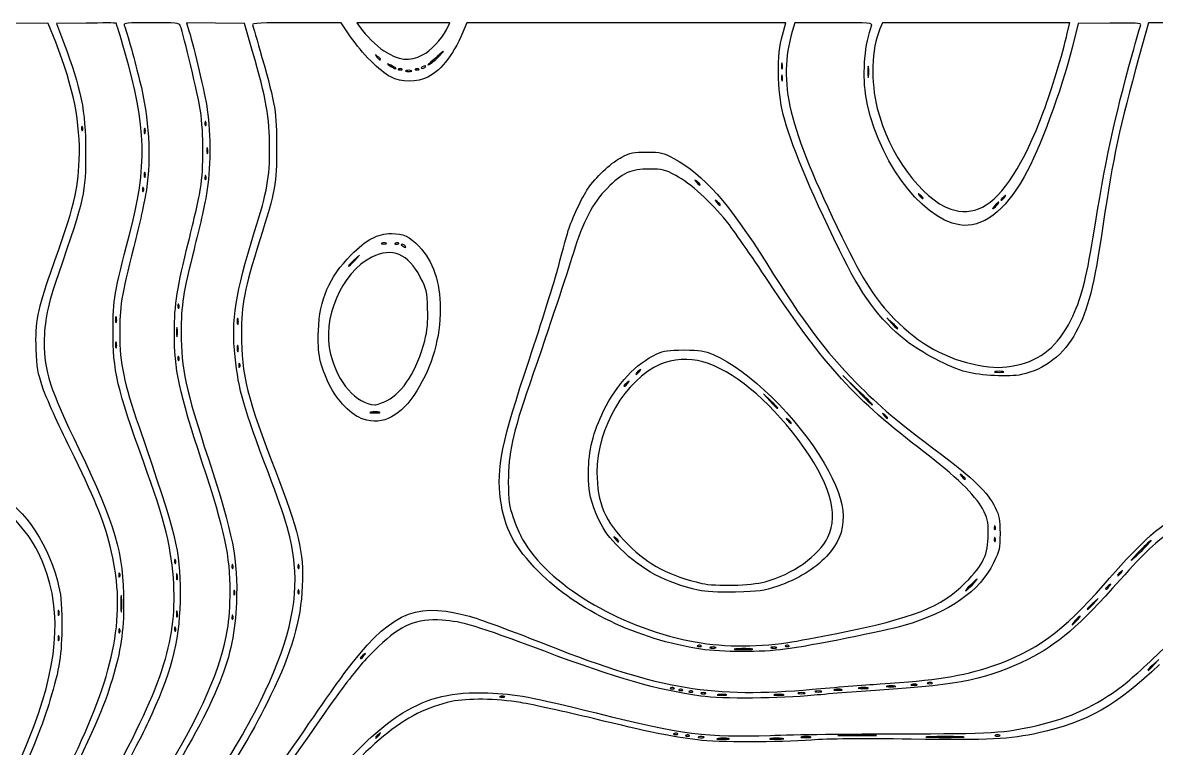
# Model space of a CAD drawing. Extents: x 32 to 2528, y 46 to 1391.
# Drawn here: x 643 to 1537, y 819 to 1391 of the extents above; entities that cross this region are included whole.
import ezdxf

# ---------------------------------------------------------------- set-up
doc = ezdxf.new("R2010")
doc.units = 0
doc.layers.get('0').update_dxf_attribs({"linetype": 'CONTINUOUS'})
doc.layers.add('IMAGE', color=7, linetype='CONTINUOUS')

# ---------------------------------------------------------------- blocks, each defined once
blk = doc.blocks.new('squiggle')
at = {"layer": 'IMAGE', "color": 7}
for points in [[(633.03985, -15.333334), (627.24048, -0.666667), (595.66112, -0.309299), (564.08176, 0.04807), (571.56827, -10.309299)], [(788.33469, -22.666667), (781.90821, -0.666667), (759.07528, -0.302368), (736.24235, 0.06193), (738.18961, -6.302368)], [(865.68997, -11.047414), (858.18576, 0.000004), (822.95023, 0.000004)], [(941.26571, -5.465884), (944.0542, 0), (907.26964, 0), (870.48508, 0), (873.15357, -3.747544)], [(1206.2836, -9.666667), (1209.0285, 0), (1083.1523, 0), (957.27616, 0), (955.80445, -3.666667)], [(1246.8466, 0), (1216.0745, 0), (1214.053, -7)], [(1431.0844, -8.333334), (1432.9764, 0), (1359.0868, 0), (1285.1973, 0), (1283.1464, -4.908511)], [(1515.7076, 0), (1495.1299, 0), (1487.6048, -27)], [(657.06968, -0.301789), (633.75799, -0.666667), (639.27363, -15.333334)], [(1464.6167, -0.303347), (1439.5917, -0.666667), (1435.076, -18.666667)], [(1206.2569, -32.35871), (1206.2573, -32.35871)], [(1206.2569, -41.692043), (1206.2573, -41.692043)], [(868.75055, -187.666667), (872.66667, -183.333337), (868.33333, -187.249457)], [(1293, -236.582787), (1288.6667, -232.666667), (1292.5828, -236.999997)], [(1265.6667, -289.303897), (1254, -277.999997), (1265.3039, -289.666667)], [(1197, -297.937267), (1191.3333, -292.666667), (1196.6039, -298.333337)], [(1374.2443, -397.083337), (1374.2441, -397.083337)], [(1374.2443, -406.416667), (1374.2441, -406.416667)], [(684.97819, -453.035237), (684.978, -453.035237)], [(1451.4172, -458.333337), (1455.3333, -453.999997), (1451, -457.916117)], [(1181.7069, -493.691747), (1181.7069, -493.692357)], [(1499.4172, -506.333337), (1503.3333, -501.999997), (1499, -505.916117)]]:
    blk.add_lwpolyline(points, dxfattribs=at)
for points in [[(922.51561, -25.410392), (922.51561, -25.410392)], [(936, -25.822815), (936, -25.822815)], [(889.33333, -28.829927), (889.33333, -28.829927)], [(901.22223, -35.51394), (901.22223, -35.51394)], [(924.65723, -34.681939), (924.65723, -34.681939)], [(1274.2883, -35), (1274.2883, -35)], [(906.30556, -36.527768), (906.30556, -36.527768)], [(913.69204, -37.79209), (913.69204, -37.79209)], [(919.63889, -36.527768), (919.63889, -36.527768)], [(751.57743, -78.416667), (751.57743, -78.416667)], [(654.24409, -82.416667), (654.24409, -82.416667)], [(703.54971, -83.666667), (703.54971, -83.666667)], [(752.92409, -99.025377), (752.92409, -99.025377)], [(703.54971, -118.333337), (703.54971, -118.333337)], [(751.57743, -121.083337), (751.57743, -121.083337)], [(702.24409, -130.416667), (702.24409, -130.416667)], [(1141.3333, -127.496587), (1141.3333, -127.496587)], [(1317.3333, -138.163257), (1317.3333, -138.163257)], [(1381.5035, -137.666667), (1381.5035, -137.666667)], [(1157.3333, -143.496587), (1157.3333, -143.496587)], [(1364.0937, -145.285507), (1364.0937, -145.285507)], [(1375.3333, -143.999997), (1375.3333, -143.999997)], [(893.66667, -173.783627), (893.66667, -173.783627)], [(903.63889, -173.861177), (903.63889, -173.861177)], [(908.66667, -175.999997), (908.66667, -175.999997)], [(868.75055, -187.666667), (868.75055, -187.666667)], [(730.24409, -222.416667), (730.24409, -222.416667)], [(680.92409, -232.358707), (680.92409, -232.358707)], [(728.94097, -240.999997), (728.94097, -240.999997)], [(776.92409, -233.692037), (776.92409, -233.692037)], [(1297.3333, -240.916117), (1297.3333, -240.916117)], [(680.92409, -252.358707), (680.92409, -252.358707)], [(776.92409, -255.025377), (776.92409, -255.025377)], [(730.24409, -263.749997), (730.24409, -263.749997)], [(778.24409, -269.083337), (778.24409, -269.083337)], [(1093.5034, -274.999997), (1093.5034, -274.999997)], [(1380.3333, -275.059027), (1380.3333, -275.059027)], [(1391.0405, -270.037997), (1391.0405, -270.037997)], [(1084.1701, -284.333337), (1084.1701, -284.333337)], [(894.50925, -297.828717), (894.50925, -297.828717)], [(1202.6667, -303.603937), (1202.6667, -303.603937)], [(1277.3333, -300.970557), (1277.3333, -300.970557)], [(875.60971, -312.585857), (875.60971, -312.585857)], [(888.35167, -307.061527), (888.35167, -307.061527)], [(1289.3333, -311.496587), (1289.3333, -311.496587)], [(1213.3333, -315.496587), (1213.3333, -315.496587)], [(1350.6667, -359.496587), (1350.6667, -359.496587)], [(1077.3333, -408.829917), (1077.3333, -408.829917)], [(1490, -415.999997), (1490, -415.999997)], [(727.57743, -423.749997), (727.57743, -423.749997)], [(772.91076, -427.749997), (772.91076, -427.749997)], [(824.91076, -427.749997), (824.91076, -427.749997)], [(683.57743, -434.416667), (683.57743, -434.416667)], [(728.92409, -435.025377), (728.92409, -435.025377)], [(1473.5035, -433.666667), (1473.5035, -433.666667)], [(1192.6667, -440.778707), (1192.6667, -440.778707)], [(1356, -443.333337), (1356, -443.333337)], [(1464.1701, -444.333337), (1464.1701, -444.333337)], [(774.21637, -447.666667), (774.21637, -447.666667)], [(824.91076, -447.749997), (824.91076, -447.749997)], [(1140, -447.338617), (1140, -447.338617)], [(635.54971, -463.666667), (635.54971, -463.666667)], [(728.92409, -464.358707), (728.92409, -464.358707)], [(1451.4172, -458.333337), (1451.4172, -458.333337)], [(772.91076, -467.749997), (772.91076, -467.749997)], [(1438.6667, -471.333337), (1438.6667, -471.333337)], [(683.57743, -478.416667), (683.57743, -478.416667)], [(727.57743, -477.083337), (727.57743, -477.083337)], [(635.54971, -483.666667), (635.54971, -483.666667)], [(1142.3056, -491.194497), (1142.3056, -491.194497)], [(1210.6667, -488.626137), (1210.6667, -488.626137)], [(1211.6389, -491.194497), (1211.6389, -491.194497)], [(876.17008, -498.999997), (876.17008, -498.999997)], [(1142, -493.885637), (1142, -493.885637)], [(1153.692, -492.458647), (1153.692, -492.458647)], [(1201.692, -492.458647), (1201.692, -492.458647)], [(1499.4172, -506.333337), (1499.4172, -506.333337)], [(1120.9722, -524.527857), (1120.9722, -524.527857)], [(1127.6389, -525.861177), (1127.6389, -525.861177)], [(1135.6389, -527.194897), (1135.6389, -527.194897)], [(1237, -527.080907), (1237, -527.080907)], [(1253.0155, -525.750587), (1253.0155, -525.750587)], [(1273.685, -524.394837), (1273.685, -524.394837)], [(1295, -523.058997), (1295, -523.058997)], [(1312.3587, -521.791957), (1312.3587, -521.791957)], [(1324.3333, -520.450267), (1324.3333, -520.450267)], [(987, -531.116957), (987, -531.116957)], [(1145.6667, -528.450637), (1145.6667, -528.450637)], [(1161.6667, -529.725697), (1161.6667, -529.725697)], [(1207.0183, -529.728797), (1207.0183, -529.728797)], [(1223.6667, -528.414637), (1223.6667, -528.414637)], [(888.17008, -561.666667), (888.17008, -561.666667)], [(1123.6389, -560.527837), (1123.6389, -560.527837)], [(1132.9722, -561.861197), (1132.9722, -561.861197)], [(1144.3587, -563.125317), (1144.3587, -563.125317)], [(1228.3517, -563.061517), (1228.3517, -563.061517)], [(1277.6667, -561.673237), (1277.6667, -561.673237)], [(1347, -563.006617), (1347, -563.006617)], [(1377.6667, -561.783637), (1377.6667, -561.783637)], [(1163.6905, -564.380627), (1163.6905, -564.380627)], [(1206.3036, -564.360167), (1206.3036, -564.360167)]]:
    blk.add_lwpolyline(points, close=True, dxfattribs=at)
for points in [[(708.38139, 0), (689.23267, 0), (686.48231, -0.262999), (687.1601, -2.029254)], [(731.29142, -2.333334), (730.47583, -0.242156), (728.09822, 0), (708.38139, 0)], [(822.95023, 0.000004), (795.31208, 0.000004), (787.85159, -0.359358), (788.34959, -1.666663)], [(1276.7141, -2.333334), (1277.5596, -0.152383), (1275.609, 0), (1246.8466, 0)], [(680.77167, -0.327219), (680.557, -0.112552), (669.89111, -0.10111), (657.06968, -0.301789)], [(687.29184, -22.025427), (683.92041, -10.306079), (680.98633, -0.541886), (680.77167, -0.327219)], [(687.1601, -2.029254), (688.98187, -6.776751), (696.18051, -32.535446), (699.28094, -45.401003)], [(747.24059, -69.504447), (745.45474, -57.411407), (734.06632, -9.44833), (731.29142, -2.333334)], [(738.18961, -6.302368), (742.61848, -20.77735), (750.70431, -55.657137), (752.61668, -68.536317)], [(788.34959, -1.666663), (788.69879, -2.58333), (792.03576, -14.13333), (795.76508, -27.33333)], [(873.15357, -3.747544), (877.43956, -9.766655), (886.13051, -18.274015), (891.88144, -22.079808)], [(922.51561, -25.410392), (928.57664, -22.318291), (937.5232, -12.801822), (941.26571, -5.465884)], [(955.80445, -3.666667), (947.54993, -24.232355), (938.25888, -36.6671), (926.55787, -42.809036)], [(1214.053, -7), (1202.4405, -47.212636), (1210.7223, -81.412227), (1253.2078, -168.688617)], [(1271.9174, -55.985267), (1269.4325, -38.990786), (1271.5095, -15.758767), (1276.7141, -2.333334)], [(1283.1464, -4.908511), (1276.6924, -20.355048), (1275.865, -46.763359), (1281.1859, -67.484407)], [(1412.3856, -69.999997), (1418.4275, -54.049347), (1427.4935, -24.150672), (1431.0844, -8.333334)], [(1488.9735, -1.681428), (1489.5116, -0.278782), (1484.7735, -0.010703), (1464.6167, -0.303347)], [(1482.2053, -25.378082), (1485.5603, -13.302694), (1488.6059, -2.639199), (1488.9735, -1.681428)], [(651.57549, -107.999997), (652.78893, -79.428927), (647.06104, -50.792987), (633.03985, -15.333334)], [(639.27363, -15.333334), (653.16019, -52.259177), (656.66667, -69.596967), (656.66667, -101.333337)], [(897.33333, -42.753726), (888.74228, -38.246807), (874.41279, -23.888807), (865.68997, -11.047414)], [(1207.041, -72.427667), (1202.2616, -53.377277), (1201.9196, -25.03559), (1206.2836, -9.666667)], [(691.05029, -167.999997), (705.55175, -112.490877), (704.78845, -82.844887), (687.29184, -22.025427)], [(801.83636, -98.666667), (801.84136, -74.731427), (799.19869, -59.857787), (788.33469, -22.666667)], [(887, -26.496594), (884.88525, -24.838099), (884.83809, -24.885259), (886.49659, -27)], [(889.33333, -28.829927), (889.33333, -28.553052), (888.28333, -27.503052), (887, -26.496594)], [(891.88144, -22.079808), (903.40533, -29.705956), (912.21763, -30.664039), (922.51561, -25.410392)], [(934, -26.607324), (930.33333, -29.823304), (927.03333, -32.733558), (926.66667, -33.074554)], [(928.66667, -32.290043), (930.13333, -31.517566), (933.43333, -28.607314), (936, -25.822815)], [(936, -25.822815), (940.43543, -21.010954), (940.33632, -21.049827), (934, -26.607324)], [(1435.076, -18.666667), (1426.0359, -54.701337), (1409.7301, -98.728817), (1396.9831, -121.522667)], [(1451.4151, -168.882937), (1461.0013, -109.459977), (1468.3147, -75.374747), (1482.2053, -25.378082)], [(795.76508, -27.33333), (806.47539, -65.242567), (807.33333, -70.532907), (807.33333, -98.666667)], [(886.49659, -27), (888.23841, -29.220998), (889.33333, -29.927306), (889.33333, -28.829927)], [(897.33333, -33.440384), (894.19031, -31.943524), (894.14776, -31.971275), (896.58817, -33.926446)], [(896.58817, -33.926446), (898.71217, -35.628119), (903.05199, -37.114819), (901.22223, -35.51394)], [(901.22223, -35.51394), (900.91667, -35.246607), (899.16667, -34.313507), (897.33333, -33.440384)], [(923.40259, -34.157924), (921.09269, -35.044312), (920.67007, -36), (922.58797, -36)], [(922.58797, -36), (923.27803, -36), (924.2092, -35.406872), (924.65723, -34.681939)], [(924.65723, -34.681939), (925.12435, -33.926126), (924.58913, -33.702596), (923.40259, -34.157924)], [(926.66667, -33.074554), (926.3, -33.41555), (927.2, -33.062554), (928.66667, -32.290043)], [(1205.5933, -34), (1205.5663, -36.2), (1205.8427, -37.261419), (1206.2079, -36.35871)], [(1206.2573, -32.35871), (1205.9193, -31.061419), (1205.6204, -31.8), (1205.5933, -34)], [(1206.2079, -36.35871), (1206.5731, -35.455999), (1206.5954, -33.655999), (1206.2569, -32.35871)], [(1274.2883, -35), (1273.9828, -32.983334), (1273.7329, -34.633334), (1273.7329, -38.666667)], [(1274.2883, -42.333334), (1274.5938, -40.316667), (1274.5938, -37.016667), (1274.2883, -35)], [(1487.6048, -27), (1472.5288, -81.092577), (1467.0093, -106.803517), (1459.3395, -158.666667)], [(926.55787, -42.809036), (918.31377, -47.136416), (905.64187, -47.112435), (897.33333, -42.753726)], [(903.75, -36.422506), (902.68636, -36.84814), (903.00229, -37.164083), (904.55556, -37.228062)], [(906.30556, -36.527772), (905.86251, -36.084718), (904.71249, -36.037348), (903.75, -36.422506)], [(904.55556, -37.228062), (905.96111, -37.285952), (906.74861, -36.970824), (906.30556, -36.527768)], [(909.69204, -37.742684), (908.39475, -38.080743), (909.13333, -38.379568), (911.33333, -38.40674)], [(913.69204, -37.792084), (912.78933, -37.426854), (910.98933, -37.404622), (909.69204, -37.742684)], [(911.33333, -38.40674), (913.53333, -38.43391), (914.59475, -38.15732), (913.69204, -37.79209)], [(917.08333, -36.422506), (916.01969, -36.84814), (916.33563, -37.164083), (917.88889, -37.228062)], [(919.63889, -36.527772), (919.19584, -36.084718), (918.04583, -36.037348), (917.08333, -36.422506)], [(917.88889, -37.228062), (919.29444, -37.285952), (920.08195, -36.970824), (919.63889, -36.527768)], [(1205.5933, -43.333334), (1205.5663, -45.533334), (1205.8427, -46.594752), (1206.2079, -45.692043)], [(1206.2573, -41.692043), (1205.9193, -40.394752), (1205.6204, -41.133334), (1205.5933, -43.333334)], [(1206.2079, -45.692043), (1206.5731, -44.789332), (1206.5954, -42.989332), (1206.2569, -41.692043)], [(1273.7329, -38.666667), (1273.7329, -42.7), (1273.9828, -44.35), (1274.2883, -42.333334)], [(699.28094, -45.401003), (706.72247, -76.280397), (708.49739, -105.278867), (704.57096, -131.828877)], [(1346.0235, -159.406547), (1315.1289, -154.773627), (1278.987, -104.334437), (1271.9174, -55.985267)], [(747.29469, -130.666667), (749.91464, -114.302077), (749.89088, -87.451037), (747.24059, -69.504447)], [(752.61668, -68.536317), (755.50228, -87.969797), (755.2736, -116.185547), (752.07909, -134.867507)], [(1281.1859, -67.484407), (1290.543, -103.924107), (1315.8561, -138.648417), (1339.1073, -146.940617)], [(1364.0937, -145.285507), (1380.4253, -136.953787), (1396.542, -111.828417), (1412.3856, -69.999997)], [(750.77193, -79.222227), (750.71403, -80.627777), (751.02917, -81.415277), (751.47223, -80.972227)], [(751.57748, -78.416667), (751.15185, -77.353027), (750.83591, -77.668967), (750.77193, -79.222227)], [(751.47223, -80.972227), (751.91528, -80.529167), (751.96264, -79.379167), (751.57743, -78.416667)], [(1251.3043, -179.288267), (1226.8294, -129.095197), (1212.7001, -94.984337), (1207.041, -72.427667)], [(653.4386, -83.222227), (653.3807, -84.627777), (653.69584, -85.415277), (654.13889, -84.972227)], [(654.24415, -82.416667), (653.81852, -81.353027), (653.50257, -81.668967), (653.4386, -83.222227)], [(654.13889, -84.972227), (654.58195, -84.529157), (654.62931, -83.379167), (654.24409, -82.416667)], [(703.54971, -83.666667), (703.17983, -82.749997), (702.87719, -83.499997), (702.87719, -85.333337)], [(702.87719, -85.333337), (702.87719, -87.166667), (703.17983, -87.916667), (703.54971, -86.999997)], [(703.54971, -86.999997), (703.91959, -86.083337), (703.91959, -84.583337), (703.54971, -83.666667)], [(752.92399, -99.025377), (752.58593, -97.728077), (752.28711, -98.466667), (752.25993, -100.666667)], [(656.66667, -101.333337), (656.66667, -134.604897), (656.13933, -136.963837), (634.86836, -198.845797)], [(752.25993, -100.666667), (752.23273, -102.866667), (752.50935, -103.928077), (752.87459, -103.025377)], [(752.87459, -103.025377), (753.23981, -102.122667), (753.26204, -100.322667), (752.92409, -99.025377)], [(789.95709, -164.666667), (800.0466, -132.384547), (801.83169, -122.466717), (801.83636, -98.666667)], [(807.33333, -98.666667), (807.33333, -127.436157), (806.71131, -130.814397), (793.83064, -171.999997)], [(1053.8663, -129.333337), (1061.0107, -119.859637), (1072.2673, -109.633957), (1079.6947, -105.870517)], [(1079.6947, -105.870517), (1086.4428, -102.451257), (1088.7324, -101.999997), (1099.3333, -101.999997)], [(1099.3333, -101.999997), (1110.6637, -101.999997), (1111.8542, -102.279897), (1120.6667, -107.015657)], [(1120.6667, -107.015657), (1144.0567, -119.585257), (1163.8479, -141.970227), (1193.9857, -189.943497)], [(628.93243, -197.333337), (648.36231, -142.321097), (650.4712, -134.000867), (651.57549, -107.999997)], [(1101.3333, -115.339707), (1086.8465, -115.331707), (1079.9613, -118.478757), (1067.9608, -130.594337)], [(1122.2322, -120.451707), (1113.3043, -115.686417), (1111.9112, -115.345657), (1101.3333, -115.339707)], [(703.54971, -118.333337), (703.17983, -117.416667), (702.87719, -118.166667), (702.87719, -119.999997)], [(702.87719, -119.999997), (702.87719, -121.833337), (703.17983, -122.583337), (703.54971, -121.666667)], [(703.54971, -121.666667), (703.91959, -120.749997), (703.91959, -119.249997), (703.54971, -118.333337)], [(750.77193, -121.888897), (750.71403, -123.294437), (751.02917, -124.081947), (751.47223, -123.638897)], [(751.57748, -121.083337), (751.15185, -120.019697), (750.83591, -120.335627), (750.77193, -121.888897)], [(751.47223, -123.638897), (751.91528, -123.195827), (751.96264, -122.045827), (751.57743, -121.083337)], [(1162.2458, -156.503377), (1150.0415, -141.387627), (1133.451, -126.439797), (1122.2322, -120.451707)], [(1139, -125.163257), (1136.8853, -123.504757), (1136.8381, -123.551917), (1138.4966, -125.666667)], [(1141.3333, -127.496587), (1141.3333, -127.219717), (1140.2833, -126.169717), (1139, -125.163257)], [(1396.9831, -121.522667), (1381.6367, -148.964747), (1363.9705, -162.097877), (1346.0235, -159.406547)], [(704.57096, -131.828877), (703.41831, -139.622997), (698.9718, -159.799997), (694.68984, -176.666667)], [(701.4386, -131.222227), (701.3807, -132.627777), (701.69584, -133.415277), (702.13889, -132.972227)], [(702.24415, -130.416667), (701.81852, -129.353027), (701.50257, -129.668957), (701.4386, -131.222227)], [(702.13889, -132.972227), (702.58195, -132.529157), (702.62931, -131.379157), (702.24409, -130.416667)], [(738.01535, -172.067497), (742.00363, -156.263707), (746.17933, -137.633337), (747.29469, -130.666667)], [(1038.0198, -161.999997), (1041.2918, -152.268987), (1049.8059, -134.717657), (1053.8663, -129.333337)], [(1067.9608, -130.594337), (1056.8541, -141.807557), (1048.8241, -157.147507), (1041.4006, -181.333337)], [(1138.4966, -125.666667), (1140.2384, -127.887667), (1141.3333, -128.593977), (1141.3333, -127.496587)], [(752.07909, -134.867507), (750.65593, -143.190377), (746.19981, -162.899997), (742.17661, -178.666667)], [(1155, -141.163257), (1152.8853, -139.504757), (1152.8381, -139.551917), (1154.4966, -141.666667)], [(1154.4966, -141.666667), (1156.2384, -143.887667), (1157.3333, -144.593977), (1157.3333, -143.496587)], [(1157.3333, -143.496587), (1157.3333, -143.219717), (1156.2833, -142.169717), (1155, -141.163257)], [(1315, -135.829917), (1312.8852, -134.171427), (1312.8381, -134.218587), (1314.4965, -136.333337)], [(1314.4965, -136.333337), (1316.2384, -138.554337), (1317.3333, -139.260637), (1317.3333, -138.163257)], [(1317.3333, -138.163257), (1317.3333, -137.886387), (1316.2833, -136.836387), (1315, -135.829917)], [(1377.08, -141.333337), (1376.7133, -141.333337), (1375.3273, -142.533337), (1374, -143.999997)], [(1375.3333, -143.999997), (1376.6607, -142.533337), (1377.4467, -141.333337), (1377.08, -141.333337)], [(1381, -137.163257), (1379.7167, -138.169717), (1378.6667, -139.219717), (1378.6667, -139.496587)], [(1378.6667, -139.496587), (1378.6667, -140.593977), (1379.7616, -139.887667), (1381.5035, -137.666667)], [(1381.5035, -137.666667), (1383.1619, -135.551917), (1383.1148, -135.504757), (1381, -137.163257)], [(1339.1073, -146.940617), (1347.4619, -149.920137), (1356.1353, -149.345587), (1364.0937, -145.285507)], [(1374, -143.999997), (1372.6727, -145.466667), (1371.8867, -146.666667), (1372.2533, -146.666667)], [(1372.2533, -146.666667), (1372.62, -146.666667), (1374.006, -145.466667), (1375.3333, -143.999997)], [(1195.2676, -203.905017), (1181.8304, -183.686107), (1166.9706, -162.355357), (1162.2458, -156.503377)], [(1459.3395, -158.666667), (1451.8933, -209.017187), (1447.8667, -225.047717), (1437.9028, -244.008997)], [(678.28471, -242.666667), (678.40911, -218.367397), (679.38819, -212.640577), (691.05029, -167.999997)], [(774.56445, -263.333337), (771.45996, -234.112187), (774.65655, -213.621777), (789.95709, -164.666667)], [(866, -183.188067), (877.93268, -171.069657), (887.07207, -166.221117), (898, -166.211777)], [(898, -166.211777), (907.47364, -166.203777), (911.90343, -168.264117), (919.53065, -176.226387)], [(1029.8343, -191.333337), (1033.1035, -178.866667), (1036.7869, -165.666667), (1038.0198, -161.999997)], [(1253.2078, -168.688617), (1270.3759, -203.956377), (1279.52, -218.258237), (1294.6186, -233.456977)], [(1433.8948, -234.391017), (1442.0759, -217.685577), (1445.7709, -203.869577), (1451.4151, -168.882937)], [(694.68984, -176.666667), (684.60659, -216.384697), (683.4183, -223.702627), (683.53964, -245.333337)], [(726.67739, -243.999997), (726.67739, -221.861237), (728.72055, -208.898637), (738.01535, -172.067497)], [(742.17661, -178.666667), (733.57837, -212.362637), (731.99815, -222.579717), (732.00536, -244.429817)], [(793.83064, -171.999997), (781.82601, -210.384457), (779.62157, -221.700707), (779.54505, -245.333337)], [(920.6502, -200.470717), (911.36563, -182.186217), (898.21908, -176.785667), (882.44809, -184.777427)], [(890.33333, -173.783627), (889.41667, -174.153507), (890.16667, -174.456147), (892, -174.456147)], [(893.66667, -173.783627), (892.75, -173.413747), (891.25, -173.413747), (890.33333, -173.783627)], [(892, -174.456147), (893.83333, -174.456147), (894.58333, -174.153507), (893.66667, -173.783627)], [(901.08333, -173.755927), (900.01969, -174.181547), (900.33563, -174.497497), (901.88889, -174.561467)], [(903.63889, -173.861127), (903.19584, -173.418067), (902.04583, -173.370707), (901.08333, -173.755927)], [(901.88889, -174.561467), (903.29444, -174.619367), (904.08195, -174.304227), (903.63889, -173.861177)], [(906.25464, -174.687077), (905.30049, -174.699077), (905.46495, -175.223387), (906.66667, -175.999997)], [(908.66667, -175.999997), (908.21344, -175.266667), (907.12803, -174.675857), (906.25464, -174.687077)], [(906.66667, -175.999997), (909.22816, -177.655377), (909.68973, -177.655377), (908.66667, -175.999997)], [(919.53065, -176.226387), (930.73801, -187.926067), (936.40961, -204.369637), (936.46828, -225.333337)], [(840.29265, -242.701057), (841.25881, -217.955507), (848.6782, -200.779467), (866, -183.188067)], [(882.44809, -184.777427), (858.31175, -197.008237), (842.78713, -233.484747), (849.86547, -261.333337)], [(868.33333, -187.249457), (865.95, -189.403317), (864, -191.353317), (864, -191.582787)], [(864, -191.582787), (864, -192.612867), (865.10017, -191.705987), (868.75055, -187.666667)], [(1041.4006, -181.333337), (1035.4569, -200.697697), (1023.8161, -235.680837), (1007.0021, -284.708517)], [(1303.3333, -250.350477), (1282.6848, -233.888227), (1268.4437, -214.437477), (1251.3043, -179.288267)], [(1006.6978, -265.333337), (1016.1537, -237.099997), (1026.5651, -203.799997), (1029.8343, -191.333337)], [(1193.9857, -189.943497), (1223.3914, -236.751347), (1239.6102, -258.326637), (1264.5455, -283.806827)], [(617.61763, -257.297137), (616.89253, -236.454977), (618.93153, -225.649067), (628.93243, -197.333337)], [(634.86836, -198.845797), (626.875, -222.100237), (624, -236.176997), (624, -252.060117)], [(926.45809, -225.287517), (925.99128, -211.649417), (925.70468, -210.424737), (920.6502, -200.470717)], [(1317.7799, -338.282177), (1263.8265, -297.187377), (1239.6074, -270.622717), (1195.2676, -203.905017)], [(729.4386, -223.222227), (729.3807, -224.627777), (729.69584, -225.415277), (730.13889, -224.972227)], [(730.24415, -222.416667), (729.81852, -221.353027), (729.50257, -221.668957), (729.4386, -223.222227)], [(730.13889, -224.972227), (730.58195, -224.529157), (730.62931, -223.379157), (730.24409, -222.416667)], [(680.92399, -232.358707), (680.58593, -231.061417), (680.28711, -231.799997), (680.25993, -233.999997)], [(680.87459, -236.358707), (681.23981, -235.455997), (681.26204, -233.655997), (680.92409, -232.358707)], [(776.92399, -233.692037), (776.58593, -232.394747), (776.28711, -233.133337), (776.25993, -235.333337)], [(936.46828, -225.333337), (936.53188, -248.071857), (930.10924, -270.509757), (917.90813, -290.174097)], [(924.12569, -250.816797), (926.37004, -241.927267), (926.84841, -236.691237), (926.45809, -225.287517)], [(680.25993, -233.999997), (680.23273, -236.199997), (680.50935, -237.261417), (680.87459, -236.358707)], [(728.94097, -240.999997), (728.62317, -239.349997), (728.36315, -240.699997), (728.36315, -243.999997)], [(728.94097, -246.999997), (729.25879, -245.349997), (729.25879, -242.649997), (728.94097, -240.999997)], [(776.25993, -235.333337), (776.23273, -237.533337), (776.50935, -238.594747), (776.87459, -237.692037)], [(776.87459, -237.692037), (777.23981, -236.789337), (777.26204, -234.989337), (776.92409, -233.692037)], [(1292.5828, -236.999997), (1296.2332, -241.039277), (1297.3333, -241.946197), (1297.3333, -240.916117)], [(1297.3333, -240.916117), (1297.3333, -240.686657), (1295.3833, -238.736657), (1293, -236.582787)], [(1294.6186, -233.456977), (1314.6856, -253.657187), (1335.6872, -265.275537), (1360.6667, -269.995697)], [(1391.0405, -270.038017), (1410.3096, -265.954877), (1424.024, -254.547017), (1433.8948, -234.391017)], [(702.27771, -345.999997), (681.50533, -288.707497), (678.1236, -274.143017), (678.28471, -242.666667)], [(683.53964, -245.333337), (683.67138, -268.819387), (686.72906, -283.506757), (698.8064, -318.666667)], [(748.69219, -346.666667), (730.05864, -289.878747), (726.67739, -274.110217), (726.67739, -243.999997)], [(728.36315, -243.999997), (728.36315, -247.299997), (728.62317, -248.649997), (728.94097, -246.999997)], [(732.00536, -244.429817), (732.01436, -272.744077), (735.53977, -289.051297), (753.50019, -343.866697)], [(779.54505, -245.333337), (779.44265, -276.973977), (784.57704, -297.629757), (806.39069, -353.333337)], [(848.82427, -285.143997), (841.46757, -270.098557), (839.58803, -260.748227), (840.29265, -242.701057)], [(1351.3333, -275.334907), (1338.5161, -271.903307), (1315.04, -259.683777), (1303.3333, -250.350477)], [(1437.9028, -244.008997), (1428.7588, -261.410057), (1413.0175, -273.655657), (1394.9593, -277.415717)], [(622.96203, -287.999997), (618.74779, -275.613827), (618.13173, -272.074617), (617.61763, -257.297137)], [(624, -252.060117), (624, -275.014217), (628.27684, -288.147747), (651.3344, -335.999997)], [(680.25993, -253.999997), (680.23273, -256.199997), (680.50935, -257.261417), (680.87459, -256.358707)], [(680.92399, -252.358707), (680.58593, -251.061417), (680.28711, -251.799997), (680.25993, -253.999997)], [(680.87459, -256.358707), (681.23981, -255.455997), (681.26204, -253.655997), (680.92409, -252.358707)], [(776.25993, -256.666667), (776.23273, -258.866667), (776.50935, -259.928077), (776.87459, -259.025377)], [(776.92399, -255.025377), (776.58593, -253.728077), (776.28711, -254.466667), (776.25993, -256.666667)], [(776.87459, -259.025377), (777.23981, -258.122667), (777.26204, -256.322667), (776.92409, -255.025377)], [(894.50925, -297.828717), (906.97547, -291.616547), (918.40581, -273.472477), (924.12569, -250.816797)], [(1107.3941, -261.045597), (1113.0157, -258.453787), (1116.1853, -258.002597), (1128.6667, -258.017437)], [(1128.6667, -258.017437), (1141.6068, -258.032737), (1144.3277, -258.458907), (1151.7807, -261.637027)], [(729.4386, -264.555557), (729.3807, -265.961107), (729.69584, -266.748617), (730.13889, -266.305557)], [(730.24415, -263.749997), (729.81852, -262.686357), (729.50257, -263.002297), (729.4386, -264.555557)], [(730.13889, -266.305557), (730.58195, -265.862497), (730.62931, -264.712497), (730.24409, -263.749997)], [(800.79908, -354.861417), (781.30508, -303.493777), (777.37409, -289.779267), (774.56445, -263.333337)], [(778.24415, -269.083337), (777.81852, -268.019697), (777.50257, -268.335627), (777.4386, -269.888897)], [(849.86547, -261.333337), (855.59305, -283.867657), (870.11705, -300.470397), (884.73821, -301.197217)], [(983.9795, -375.850477), (980.5966, -351.143357), (984.7889, -330.749267), (1006.6978, -265.333337)], [(1065.3235, -305.970997), (1075.908, -284.549547), (1090.719, -268.733497), (1107.3941, -261.045597)], [(1143.4392, -267.292177), (1133.2647, -264.353157), (1119.1467, -265.134677), (1110.1196, -269.136637)], [(1218.7192, -328.666667), (1194.719, -296.565117), (1167.2502, -274.170317), (1143.4392, -267.292177)], [(1151.7807, -261.637027), (1179.7426, -273.560637), (1217.6982, -310.667357), (1239.2911, -347.190057)], [(777.4386, -269.888897), (777.3807, -271.294437), (777.69584, -272.081947), (778.13889, -271.638897)], [(778.13889, -271.638897), (778.58195, -271.195827), (778.62931, -270.045827), (778.24409, -269.083337)], [(1110.1196, -269.136637), (1082.3664, -281.440387), (1059.9729, -319.585157), (1060.0158, -354.482497)], [(1093, -274.496587), (1091.7167, -275.503057), (1090.6667, -276.553057), (1090.6667, -276.829917)], [(1090.6667, -276.829917), (1090.6667, -277.927307), (1091.7616, -277.220997), (1093.5034, -274.999997)], [(1093.5034, -274.999997), (1095.1619, -272.885257), (1095.1147, -272.838097), (1093, -274.496587)], [(1394.9593, -277.415717), (1385.4639, -279.392857), (1362.3771, -278.291697), (1351.3333, -275.334907)], [(1360.6667, -269.995697), (1373.0451, -272.334737), (1380.1551, -272.344637), (1391.0405, -270.037997)], [(1374.3333, -275.059027), (1372.6833, -275.376827), (1374.0333, -275.636857), (1377.3333, -275.636857)], [(1380.3333, -275.059027), (1378.6833, -274.741217), (1375.9833, -274.741217), (1374.3333, -275.059027)], [(1377.3333, -275.636857), (1380.6333, -275.636857), (1381.9833, -275.376827), (1380.3333, -275.059027)], [(875.60971, -312.585857), (866.61897, -309.725417), (855.04655, -297.869397), (848.82427, -285.143997)], [(1007.0021, -284.708517), (993.2066, -324.934147), (990.0511, -339.379397), (990.1178, -361.999997)], [(1083.6667, -283.829917), (1082.3833, -284.836387), (1081.3333, -285.886387), (1081.3333, -286.163257)], [(1081.3333, -286.163257), (1081.3333, -287.260637), (1082.4283, -286.554337), (1084.1701, -284.333337)], [(1084.1701, -284.333337), (1085.8286, -282.218587), (1085.7814, -282.171427), (1083.6667, -283.829917)], [(1264.5455, -283.806827), (1282.8585, -302.520027), (1297.3014, -314.695457), (1330.6667, -339.547277)], [(644.41052, -335.614737), (635.23367, -317.126627), (625.58184, -295.699997), (622.96203, -287.999997)], [(917.90813, -290.174097), (905.47649, -310.209947), (891.46931, -317.631627), (875.60971, -312.585857)], [(1265.3039, -289.666667), (1275.8026, -300.502317), (1277.3333, -301.940707), (1277.3333, -300.970557)], [(1277.3333, -300.970557), (1277.3333, -300.771037), (1272.0833, -295.521037), (1265.6667, -289.303897)], [(884.73821, -301.197217), (886.24423, -301.272117), (890.6412, -299.756257), (894.50925, -297.828717)], [(1196.6039, -298.333337), (1201.5055, -303.603277), (1202.6667, -304.612707), (1202.6667, -303.603937)], [(1202.6667, -303.603937), (1202.6667, -303.386097), (1200.1167, -300.836097), (1197, -297.937267)], [(881.685, -307.043327), (879.65825, -307.349787), (881, -307.608737), (884.66667, -307.618747)], [(888.35167, -307.061427), (886.71175, -306.744947), (883.71175, -306.736747), (881.685, -307.043327)], [(884.66667, -307.618747), (888.33333, -307.627747), (889.99159, -307.378007), (888.35167, -307.061527)], [(1053.3427, -354.267707), (1053.3547, -337.790707), (1057.1403, -322.532427), (1065.3235, -305.970997)], [(1211, -313.163257), (1208.8853, -311.504757), (1208.8381, -311.551917), (1210.4966, -313.666667)], [(1287, -309.163257), (1284.8853, -307.504757), (1284.8381, -307.551917), (1286.4966, -309.666667)], [(1286.4966, -309.666667), (1288.2384, -311.887667), (1289.3333, -312.593977), (1289.3333, -311.496587)], [(1289.3333, -311.496587), (1289.3333, -311.219717), (1288.2833, -310.169717), (1287, -309.163257)], [(698.8064, -318.666667), (728.889, -406.244057), (731.06178, -415.060747), (731.17192, -449.999997)], [(1210.4966, -313.666667), (1212.2384, -315.887667), (1213.3333, -316.593977), (1213.3333, -315.496587)], [(1213.3333, -315.496587), (1213.3333, -315.219717), (1212.2833, -314.169717), (1211, -313.163257)], [(1242.2455, -405.617627), (1251.3787, -386.949977), (1243.8271, -362.249947), (1218.7192, -328.666667)], [(676.04391, -412.756157), (670.64049, -391.556507), (663.334, -373.738837), (644.41052, -335.614737)], [(651.3344, -335.999997), (679.89824, -395.279637), (686.6612, -418.524097), (686.66484, -457.431707)], [(1364.1596, -383.022657), (1358.4044, -372.410347), (1342.7105, -357.271197), (1317.7799, -338.282177)], [(1330.6667, -339.547277), (1356.4671, -358.764477), (1368.4164, -370.482357), (1374.1777, -382.215827)], [(726.17744, -442.666667), (724.83688, -415.371417), (719.27887, -392.891077), (702.27771, -345.999997)], [(770.66131, -448.825347), (770.65231, -419.659017), (766.86691, -402.056257), (748.69219, -346.666667)], [(753.50019, -343.866697), (773.12511, -403.762147), (776.95917, -423.442777), (775.57525, -457.180107)], [(1239.2911, -347.190057), (1258.5982, -379.846737), (1259.1371, -401.717077), (1241.1045, -420.783917)], [(821.27167, -426.688597), (819.28969, -407.374737), (814.95072, -392.151667), (800.79908, -354.861417)], [(806.39069, -353.333337), (824.59685, -399.824787), (828.81149, -417.841977), (827.59969, -443.999997)], [(1061.6352, -391.999997), (1055.0745, -378.217837), (1053.3305, -370.282187), (1053.3427, -354.267707)], [(1060.0158, -354.482497), (1060.0458, -378.638217), (1066.3987, -393.385387), (1084.5286, -411.382537)], [(1348.3333, -357.163257), (1346.2185, -355.504757), (1346.1715, -355.551917), (1347.8299, -357.666667)], [(1347.8299, -357.666667), (1349.5717, -359.887667), (1350.6667, -360.593977), (1350.6667, -359.496587)], [(1350.6667, -359.496587), (1350.6667, -359.219717), (1349.6167, -358.169717), (1348.3333, -357.163257)], [(990.1178, -361.999997), (990.1628, -377.381147), (990.5834, -380.534677), (993.8492, -389.999997)], [(1459.7019, -443.333337), (1511.7021, -383.671417), (1524.7448, -376.901437), (1621.3431, -359.431257)], [(581.47604, -368.177077), (605.64316, -379.718337), (625.47528, -406.645957), (634.36216, -439.984697)], [(623.80676, -427.721917), (616.69435, -409.252357), (603.07832, -391.246697), (588.79209, -381.418957)], [(1014, -432.761757), (994.7521, -413.323797), (987.1326, -398.879297), (983.9795, -375.850477)], [(1368.6667, -403.333337), (1368.6667, -392.227947), (1368.3307, -390.713757), (1364.1596, -383.022657)], [(1374.1777, -382.215827), (1377.5751, -389.134717), (1378, -391.415707), (1378, -402.735817)], [(993.8492, -389.999997), (995.8734, -395.866667), (999.2582, -403.692277), (1001.3711, -407.390257)], [(1078.5151, -414.745777), (1069.0996, -405.389617), (1066.0582, -401.291307), (1061.6352, -391.999997)], [(1373.4385, -397.888897), (1373.3815, -399.294437), (1373.6959, -400.081947), (1374.1389, -399.638897)], [(1374.2441, -397.083337), (1373.8185, -396.019697), (1373.5025, -396.335627), (1373.4385, -397.888897)], [(1374.1389, -399.638897), (1374.582, -399.195837), (1374.6293, -398.045827), (1374.2443, -397.083337)], [(1514.8041, -399.591957), (1500.6955, -409.394347), (1492.6715, -416.973037), (1472.7271, -439.333337)], [(1001.3711, -407.390257), (1021.529, -442.670517), (1076.1347, -475.823587), (1133.0967, -487.365557)], [(1075, -406.496587), (1072.8853, -404.838097), (1072.8381, -404.885257), (1074.4966, -406.999997)], [(1074.4966, -406.999997), (1076.2384, -409.220997), (1077.3333, -409.927307), (1077.3333, -408.829917)], [(1077.3333, -408.829917), (1077.3333, -408.553057), (1076.2833, -407.503057), (1075, -406.496587)], [(1192.6667, -440.778707), (1214.1561, -435.034217), (1235.1312, -420.158777), (1242.2455, -405.617627)], [(1350.7731, -441.446677), (1364.8929, -427.317067), (1368.6667, -419.279097), (1368.6667, -403.333337)], [(1378, -402.735817), (1378, -414.809317), (1377.7348, -416.008177), (1372.9009, -425.788917)], [(1373.4385, -407.222227), (1373.3815, -408.627777), (1373.6959, -409.415277), (1374.1389, -408.972227)], [(1374.2441, -406.416667), (1373.8185, -405.353027), (1373.5025, -405.668957), (1373.4385, -407.222227)], [(1374.1389, -408.972227), (1374.582, -408.529177), (1374.6293, -407.379157), (1374.2443, -406.416667)], [(1497.2499, -407.999997), (1496.8832, -407.999997), (1493.0208, -411.599997), (1488.6667, -415.999997)], [(1490, -415.999997), (1494.3541, -411.599997), (1497.6165, -407.999997), (1497.2499, -407.999997)], [(650.65417, -571.905837), (681.57383, -505.325307), (688.52787, -461.735517), (676.04391, -412.756157)], [(1140, -447.338617), (1114.4946, -441.639657), (1095.3861, -431.510337), (1078.5151, -414.745777)], [(1084.5286, -411.382537), (1100.7213, -427.456627), (1117.517, -436.286057), (1142.8173, -442.024497)], [(1488.6667, -415.999997), (1484.3125, -420.399997), (1481.0501, -423.999997), (1481.4168, -423.999997)], [(1481.4168, -423.999997), (1481.7835, -423.999997), (1485.6459, -420.399997), (1490, -415.999997)], [(611.70195, -565.333337), (634.84255, -508.230997), (638.55545, -466.021467), (623.80676, -427.721917)], [(726.77193, -424.555557), (726.71403, -425.961107), (727.02917, -426.748617), (727.47223, -426.305557)], [(727.57748, -423.749997), (727.15185, -422.686357), (726.83591, -423.002297), (726.77193, -424.555557)], [(727.47223, -426.305557), (727.91528, -425.862507), (727.96264, -424.712497), (727.57743, -423.749997)], [(772.10527, -428.555557), (772.04737, -429.961107), (772.36251, -430.748617), (772.80556, -430.305557)], [(772.91081, -427.749997), (772.48519, -426.686357), (772.16924, -427.002297), (772.10527, -428.555557)], [(772.80556, -430.305557), (773.24861, -429.862507), (773.29597, -428.712497), (772.91076, -427.749997)], [(794.49305, -534.989717), (815.89379, -492.214867), (824.44639, -457.625467), (821.27167, -426.688597)], [(824.10527, -428.555557), (824.04737, -429.961107), (824.36251, -430.748617), (824.80556, -430.305557)], [(824.91081, -427.749997), (824.48519, -426.686357), (824.16924, -427.002297), (824.10527, -428.555557)], [(824.80556, -430.305557), (825.24861, -429.862507), (825.29597, -428.712497), (824.91076, -427.749997)], [(1241.1045, -420.783917), (1231.8787, -430.538817), (1218.1488, -438.884857), (1202.6667, -444.149117)], [(1372.9009, -425.788917), (1361.6991, -448.454377), (1338.3185, -464.794347), (1302, -475.339437)], [(682.77193, -435.222227), (682.71403, -436.627777), (683.02917, -437.415277), (683.47223, -436.972227)], [(683.57748, -434.416667), (683.15185, -433.353027), (682.83591, -433.668957), (682.77193, -435.222227)], [(683.47223, -436.972227), (683.91528, -436.529177), (683.96264, -435.379157), (683.57743, -434.416667)], [(728.25993, -436.666667), (728.23273, -438.866667), (728.50935, -439.928077), (728.87459, -439.025377)], [(728.92399, -435.025377), (728.58593, -433.728077), (728.28711, -434.466667), (728.25993, -436.666667)], [(728.87459, -439.025377), (729.23981, -438.122667), (729.26204, -436.322667), (728.92409, -435.025377)], [(1142, -493.885637), (1091.9252, -486.140437), (1044.3696, -463.431187), (1014, -432.761757)], [(1473, -433.163257), (1471.7167, -434.169717), (1470.6667, -435.219717), (1470.6667, -435.496587)], [(1470.6667, -435.496587), (1470.6667, -436.593977), (1471.7616, -435.887667), (1473.5035, -433.666667)], [(1473.5035, -433.666667), (1475.1619, -431.551917), (1475.1148, -431.504757), (1473, -433.163257)], [(634.36216, -439.984697), (637.28612, -450.953797), (637.75337, -455.548017), (637.82167, -473.999997)], [(671.38473, -606.666667), (716.97972, -523.279397), (728.4504, -488.946507), (726.17744, -442.666667)], [(774.21637, -447.666667), (773.84649, -446.749997), (773.54385, -447.499997), (773.54385, -449.333337)], [(827.59969, -443.999997), (826.30476, -471.952817), (819.45699, -495.633017), (802.60188, -530.444587)], [(824.91081, -447.749997), (824.48519, -446.686357), (824.16924, -447.002297), (824.10527, -448.555557)], [(1142.8173, -442.024497), (1153.6453, -444.480437), (1181.4151, -443.786427), (1192.6667, -440.778707)], [(1202.6667, -444.149117), (1190.8887, -448.153907), (1188.55, -448.484817), (1169.3333, -448.865587)], [(1249.3333, -481.481737), (1310.3779, -469.148587), (1331.3691, -460.864027), (1350.7731, -441.446677)], [(1354.6667, -443.333337), (1352.1789, -445.899997), (1350.4436, -447.999997), (1350.8103, -447.999997)], [(1350.8103, -447.999997), (1351.1769, -447.999997), (1353.5123, -445.899997), (1356, -443.333337)], [(1359.8564, -438.666667), (1359.4897, -438.666667), (1357.1544, -440.766667), (1354.6667, -443.333337)], [(1356, -443.333337), (1358.4877, -440.766667), (1360.2231, -438.666667), (1359.8564, -438.666667)], [(1371.5351, -507.338937), (1405.7177, -495.948537), (1427.8424, -479.886857), (1459.7019, -443.333337)], [(1472.7271, -439.333337), (1440.1132, -475.897947), (1423.7315, -490.003357), (1400, -501.954677)], [(1463.6667, -443.829917), (1462.3833, -444.836387), (1461.3333, -445.886387), (1461.3333, -446.163257)], [(1461.3333, -446.163257), (1461.3333, -447.260637), (1462.4283, -446.554337), (1464.1701, -444.333337)], [(1464.1701, -444.333337), (1465.8285, -442.218587), (1465.7815, -442.171427), (1463.6667, -443.829917)], [(684.978, -453.035237), (684.69633, -449.899187), (684.46192, -452.133337), (684.45708, -457.999997)], [(684.96919, -463.701907), (685.25569, -460.971297), (685.25965, -456.171297), (684.97819, -453.035237)], [(731.17192, -449.999997), (731.27846, -483.786507), (725.51144, -508.430557), (708.90003, -545.174097)], [(768.66508, -478.158677), (769.76596, -471.645957), (770.66425, -458.445957), (770.66131, -448.825347)], [(773.54385, -449.333337), (773.54385, -451.166667), (773.84649, -451.916667), (774.21637, -450.999997)], [(774.21637, -450.999997), (774.58625, -450.083337), (774.58625, -448.583337), (774.21637, -447.666667)], [(824.10527, -448.555557), (824.04737, -449.961107), (824.36251, -450.748617), (824.80556, -450.305557)], [(824.80556, -450.305557), (825.24861, -449.862507), (825.29597, -448.712497), (824.91076, -447.749997)], [(1169.3333, -448.865587), (1154.7894, -449.153787), (1146.0991, -448.701397), (1140, -447.338617)], [(635.54971, -463.666667), (635.17983, -462.749997), (634.87719, -463.499997), (634.87719, -465.333337)], [(635.54971, -466.999997), (635.91959, -466.083337), (635.91959, -464.583337), (635.54971, -463.666667)], [(686.66484, -457.431707), (686.66784, -480.057747), (684.39463, -495.332957), (677.75389, -517.333337)], [(684.45708, -457.999997), (684.45208, -463.866667), (684.68269, -466.432517), (684.96919, -463.701907)], [(775.57525, -457.180107), (773.72776, -502.218217), (762.80447, -529.326217), (713.45849, -611.333337)], [(728.92399, -464.358707), (728.58593, -463.061417), (728.28711, -463.799997), (728.25993, -465.999997)], [(728.87459, -468.358707), (729.23981, -467.455997), (729.26204, -465.655997), (728.92409, -464.358707)], [(860.47285, -513.333337), (895.32117, -466.540777), (915.2666, -456.723877), (955.04315, -466.786987)], [(1451, -457.916117), (1446.9607, -461.566497), (1446.0537, -462.666667), (1447.0839, -462.666667)], [(1447.0839, -462.666667), (1447.3133, -462.666667), (1449.2633, -460.716667), (1451.4172, -458.333337)], [(634.87719, -465.333337), (634.87719, -467.166667), (635.17983, -467.916667), (635.54971, -466.999997)], [(728.25993, -465.999997), (728.23273, -468.199997), (728.50935, -469.261417), (728.87459, -468.358707)], [(772.10527, -468.555557), (772.04737, -469.961107), (772.36251, -470.748617), (772.80556, -470.305557)], [(772.91081, -467.749997), (772.48519, -466.686357), (772.16924, -467.002297), (772.10527, -468.555557)], [(772.80556, -470.305557), (773.24861, -469.862507), (773.29597, -468.712497), (772.91076, -467.749997)], [(937.95576, -471.063217), (917.36443, -469.774397), (905.70743, -474.578717), (887.71349, -491.770017)], [(1018.0717, -495.338017), (964.953, -475.446267), (953.74985, -472.051757), (937.95576, -471.063217)], [(955.04315, -466.786987), (966.2191, -469.614387), (982.17, -475.399497), (1022, -491.070937)], [(1437.3333, -471.333337), (1435.6111, -473.166667), (1434.5019, -474.666667), (1434.8685, -474.666667)], [(1434.8685, -474.666667), (1435.2352, -474.666667), (1436.9444, -473.166667), (1438.6667, -471.333337)], [(1441.1315, -467.999997), (1440.7648, -467.999997), (1439.0556, -469.499997), (1437.3333, -471.333337)], [(1438.6667, -471.333337), (1440.3889, -469.499997), (1441.4981, -467.999997), (1441.1315, -467.999997)], [(637.82167, -473.999997), (637.91037, -497.971177), (636.20089, -509.050797), (628.48679, -534.501977)], [(635.54971, -483.666667), (635.17983, -482.749997), (634.87719, -483.499997), (634.87719, -485.333337)], [(682.77193, -479.222227), (682.71403, -480.627777), (683.02917, -481.415277), (683.47223, -480.972227)], [(683.57748, -478.416667), (683.15185, -477.353027), (682.83591, -477.668957), (682.77193, -479.222227)], [(683.47223, -480.972227), (683.91528, -480.529177), (683.96264, -479.379157), (683.57743, -478.416667)], [(717.88147, -593.999997), (747.86336, -544.622217), (763.43436, -509.103557), (768.66508, -478.158677)], [(726.77193, -477.888897), (726.71403, -479.294437), (727.02917, -480.081947), (727.47223, -479.638897)], [(727.57748, -477.083337), (727.15185, -476.019697), (726.83591, -476.335627), (726.77193, -477.888897)], [(727.47223, -479.638897), (727.91528, -479.195837), (727.96264, -478.045827), (727.57743, -477.083337)], [(1302, -475.339437), (1287.0568, -479.678217), (1228.4654, -491.351077), (1208.265, -494.013777)], [(1210.6667, -488.626137), (1217.6333, -487.585827), (1235.0333, -484.370837), (1249.3333, -481.481737)], [(634.87719, -485.333337), (634.87719, -487.166667), (635.17983, -487.916667), (635.54971, -486.999997)], [(635.54971, -486.999997), (635.91959, -486.083337), (635.91959, -484.583337), (635.54971, -483.666667)], [(887.71349, -491.770017), (870.09495, -508.602667), (860.31463, -521.659457), (806.82815, -599.752277)], [(1022, -491.070937), (1109.8333, -525.629697), (1151.8949, -532.596507), (1230, -525.522717)], [(1133.0967, -487.365557), (1156.8103, -492.170547), (1183.9746, -492.611987), (1210.6667, -488.626137)], [(1139.75, -491.089237), (1138.6864, -491.514867), (1139.0023, -491.830817), (1140.5556, -491.894787)], [(1142.3056, -491.194437), (1141.8625, -490.751387), (1140.7125, -490.704027), (1139.75, -491.089237)], [(1140.5556, -491.894787), (1141.9611, -491.952687), (1142.7486, -491.637547), (1142.3056, -491.194497)], [(1209.0833, -491.089237), (1208.0197, -491.514867), (1208.3356, -491.830817), (1209.8889, -491.894787)], [(1211.6389, -491.194437), (1211.1958, -490.751387), (1210.0458, -490.704027), (1209.0833, -491.089237)], [(1209.8889, -491.894787), (1211.2944, -491.952687), (1212.0819, -491.637547), (1211.6389, -491.194497)], [(1474.5732, -522.839517), (1480.0219, -518.749267), (1495.8184, -504.437637), (1509.6765, -491.035897)], [(875.66667, -498.496587), (874.38333, -499.503057), (873.33333, -500.553057), (873.33333, -500.829917)], [(873.33333, -500.829917), (873.33333, -501.927307), (874.42825, -501.220997), (876.17008, -498.999997)], [(876.17008, -498.999997), (877.82857, -496.885257), (877.78141, -496.838097), (875.66667, -498.496587)], [(1142, -530.883817), (1106.8002, -525.933057), (1076.775, -517.321057), (1018.0717, -495.338017)], [(1208.265, -494.013777), (1189.8165, -496.445577), (1158.1547, -496.384347), (1142, -493.885637)], [(1149.692, -492.409247), (1148.3947, -492.747307), (1149.1333, -493.046127), (1151.3333, -493.073307)], [(1153.692, -492.458747), (1152.7893, -492.093517), (1150.9893, -492.071297), (1149.692, -492.409247)], [(1151.3333, -493.073307), (1153.5333, -493.100507), (1154.5947, -492.823887), (1153.692, -492.458647)], [(1169.7069, -493.684357), (1166.2014, -493.959917), (1168.7333, -494.188717), (1175.3333, -494.192777)], [(1181.7069, -493.692357), (1178.6124, -493.412737), (1173.2124, -493.409397), (1169.7069, -493.684357)], [(1175.3333, -494.192777), (1181.9333, -494.196777), (1184.8014, -493.971377), (1181.7069, -493.691747)], [(1197.692, -492.409247), (1196.3947, -492.747307), (1197.1333, -493.046127), (1199.3333, -493.073307)], [(1201.692, -492.458747), (1200.7893, -492.093517), (1198.9893, -492.071297), (1197.692, -492.409247)], [(1199.3333, -493.073307), (1201.5333, -493.100507), (1202.5947, -492.823887), (1201.692, -492.458647)], [(1283.3333, -521.312337), (1327.1283, -518.543627), (1347.6815, -515.287497), (1371.5351, -507.338937)], [(1400, -501.954677), (1370.0467, -517.039417), (1345.3555, -522.273897), (1286.6667, -525.981077)], [(1503.9271, -505.970417), (1470.5557, -538.030777), (1446.2916, -551.771267), (1408.6667, -559.915357)], [(1499, -505.916117), (1494.9607, -509.566497), (1494.0537, -510.666667), (1495.0839, -510.666667)], [(1495.0839, -510.666667), (1495.3133, -510.666667), (1497.2633, -508.716667), (1499.4172, -506.333337)], [(677.75389, -517.333337), (670.37133, -541.791387), (664.3676, -555.366057), (629.98825, -625.333337)], [(752.38776, -671.333337), (771.82969, -641.178217), (845.90316, -532.896757), (860.47285, -513.333337)], [(906.82988, -544.228457), (927.59871, -531.659857), (945.95193, -527.328537), (974, -528.376457)], [(1118.4167, -524.422597), (1117.353, -524.848227), (1117.669, -525.164177), (1119.2222, -525.228147)], [(1120.9722, -524.527797), (1120.5292, -524.084747), (1119.3792, -524.037387), (1118.4167, -524.422597)], [(1119.2222, -525.228147), (1120.6278, -525.286047), (1121.4153, -524.970907), (1120.9722, -524.527857)], [(1125.0833, -525.755917), (1124.0197, -526.181547), (1124.3356, -526.497497), (1125.8889, -526.561467)], [(1127.6389, -525.861117), (1127.1958, -525.418067), (1126.0458, -525.370707), (1125.0833, -525.755917)], [(1125.8889, -526.561467), (1127.2944, -526.619367), (1128.0819, -526.304227), (1127.6389, -525.861177)], [(1133.0833, -527.089647), (1132.0197, -527.515277), (1132.3356, -527.831217), (1133.8889, -527.895197)], [(1135.6389, -527.194847), (1135.1958, -526.751797), (1134.0458, -526.704437), (1133.0833, -527.089647)], [(1133.8889, -527.895197), (1135.2944, -527.953097), (1136.0819, -527.637957), (1135.6389, -527.194897)], [(1230, -525.522717), (1246.8667, -523.995147), (1270.8667, -522.100467), (1283.3333, -521.312337)], [(1232.3333, -527.080907), (1231.05, -527.416277), (1232.1, -527.690677), (1234.6667, -527.690677)], [(1286.6667, -525.981077), (1268.7, -527.115977), (1243.8, -529.047937), (1231.3333, -530.274317)], [(1237, -527.080907), (1235.7167, -526.745547), (1233.6167, -526.745547), (1232.3333, -527.080907)], [(1234.6667, -527.690677), (1237.2333, -527.690677), (1238.2833, -527.416277), (1237, -527.080907)], [(1247.6822, -525.723687), (1246.0237, -526.042607), (1247.0667, -526.315657), (1250, -526.330457)], [(1253.0155, -525.750587), (1251.7408, -525.416867), (1249.3408, -525.404757), (1247.6822, -525.723687)], [(1250, -526.330457), (1252.9333, -526.345257), (1254.2903, -526.084307), (1253.0155, -525.750587)], [(1267.0183, -524.376637), (1264.9916, -524.683107), (1266.3333, -524.942057), (1270, -524.952067)], [(1273.685, -524.394737), (1272.0451, -524.078257), (1269.0451, -524.070057), (1267.0183, -524.376637)], [(1270, -524.952067), (1273.6667, -524.961067), (1275.3249, -524.711317), (1273.685, -524.394837)], [(1289, -523.058997), (1287.35, -523.376797), (1288.7, -523.636827), (1292, -523.636827)], [(1295, -523.058997), (1293.35, -522.741187), (1290.65, -522.741187), (1289, -523.058997)], [(1292, -523.636827), (1295.3, -523.636827), (1296.65, -523.376797), (1295, -523.058997)], [(1308.3587, -521.742557), (1307.0615, -522.080607), (1307.8, -522.379437), (1310, -522.406607)], [(1312.3587, -521.792057), (1311.456, -521.426827), (1309.656, -521.404597), (1308.3587, -521.742557)], [(1310, -522.406607), (1312.2, -522.433807), (1313.2615, -522.157197), (1312.3587, -521.791957)], [(1321, -520.450267), (1320.0833, -520.820147), (1320.8333, -521.122787), (1322.6667, -521.122787)], [(1324.3333, -520.450267), (1323.4167, -520.080387), (1321.9167, -520.080387), (1321, -520.450267)], [(1322.6667, -521.122787), (1324.5, -521.122787), (1325.25, -520.820147), (1324.3333, -520.450267)], [(1407.3461, -554.030017), (1434.1049, -547.699427), (1453.354, -538.768677), (1474.5732, -522.839517)], [(628.48679, -534.501977), (618.70644, -566.770237), (603.33816, -600.385357), (564.29803, -674.902307)], [(742.6458, -621.333337), (771.94047, -576.697947), (782.04485, -559.870657), (794.49305, -534.989717)], [(802.60188, -530.444587), (788.96591, -558.607557), (778.73323, -575.841137), (746.65615, -624.666667)], [(945.24567, -535.235577), (908.24827, -543.078577), (876.85705, -568.974447), (831.98745, -628.666807)], [(1000, -536.049167), (980.5753, -532.884687), (957.92321, -532.548097), (945.24567, -535.235577)], [(974, -528.376457), (995.9788, -529.197597), (1008.4155, -531.497157), (1059.3333, -544.154577)], [(983.6667, -531.116957), (982.75, -531.486837), (983.5, -531.789477), (985.3333, -531.789477)], [(987, -531.116957), (986.0833, -530.747077), (984.5833, -530.747077), (983.6667, -531.116957)], [(985.3333, -531.789477), (987.1667, -531.789477), (987.9167, -531.486837), (987, -531.116957)], [(1057.3333, -548.657807), (1034.9667, -543.216387), (1009.1667, -537.542497), (1000, -536.049167)], [(1142.3333, -528.450637), (1141.4167, -528.820517), (1142.1667, -529.123157), (1144, -529.123157)], [(1231.3333, -530.274317), (1204.257, -532.937907), (1158.8092, -533.247987), (1142, -530.883817)], [(1145.6667, -528.450637), (1144.75, -528.080757), (1143.25, -528.080757), (1142.3333, -528.450637)], [(1144, -529.123157), (1145.8333, -529.123157), (1146.5833, -528.820517), (1145.6667, -528.450637)], [(1155.6667, -529.725697), (1154.0167, -530.043497), (1155.3667, -530.303517), (1158.6667, -530.303517)], [(1161.6667, -529.725697), (1160.0167, -529.407877), (1157.3167, -529.407877), (1155.6667, -529.725697)], [(1158.6667, -530.303517), (1161.9667, -530.303517), (1163.3167, -530.043497), (1161.6667, -529.725697)], [(1200.3517, -529.710597), (1198.3249, -530.017067), (1199.6667, -530.276007), (1203.3333, -530.286027)], [(1207.0183, -529.728697), (1205.3784, -529.412217), (1202.3784, -529.404017), (1200.3517, -529.710597)], [(1203.3333, -530.286027), (1207, -530.295027), (1208.6583, -530.045277), (1207.0183, -529.728797)], [(1219, -528.414637), (1217.7167, -528.750007), (1218.7667, -529.024407), (1221.3333, -529.024407)], [(1223.6667, -528.414637), (1222.3833, -528.079277), (1220.2833, -528.079277), (1219, -528.414637)], [(1221.3333, -529.024407), (1223.9, -529.024407), (1224.95, -528.750007), (1223.6667, -528.414637)], [(708.90003, -545.174097), (701.83324, -560.805457), (697.10464, -569.853877), (665.26791, -628.666667)], [(792.18759, -676.522997), (838.14747, -606.476097), (875.83508, -562.985467), (906.82988, -544.228457)], [(1059.3333, -544.154577), (1127.4249, -561.081107), (1147.2263, -563.634347), (1196.6667, -561.862537)], [(1139.3333, -565.478577), (1118.2205, -562.809287), (1100.887, -559.253627), (1057.3333, -548.657807)], [(1298.6667, -560.636237), (1371.5481, -560.602637), (1382.3365, -559.946787), (1407.3461, -554.030017)], [(887.66667, -561.163257), (886.38333, -562.169717), (885.33333, -563.219717), (885.33333, -563.496587)], [(885.33333, -563.496587), (885.33333, -564.593977), (886.42825, -563.887667), (888.17008, -561.666667)], [(888.17008, -561.666667), (889.82857, -559.551917), (889.78141, -559.504757), (887.66667, -561.163257)], [(1121.0833, -560.422587), (1120.0197, -560.848217), (1120.3356, -561.164157), (1121.8889, -561.228137)], [(1123.6389, -560.527787), (1123.1958, -560.084737), (1122.0458, -560.037377), (1121.0833, -560.422587)], [(1121.8889, -561.228137), (1123.2944, -561.286037), (1124.0819, -560.970897), (1123.6389, -560.527837)], [(1130.4167, -561.755947), (1129.353, -562.181577), (1129.669, -562.497517), (1131.2222, -562.561497)], [(1132.9722, -561.861147), (1132.5292, -561.418097), (1131.3792, -561.370737), (1130.4167, -561.755947)], [(1131.2222, -562.561497), (1132.6278, -562.619397), (1133.4153, -562.304257), (1132.9722, -561.861197)], [(1140.3587, -563.075917), (1139.0614, -563.413967), (1139.8, -563.712797), (1142, -563.739967)], [(1144.3587, -563.125417), (1143.456, -562.760187), (1141.656, -562.737957), (1140.3587, -563.075917)], [(1142, -563.739967), (1144.2, -563.767167), (1145.2614, -563.490557), (1144.3587, -563.125317)], [(1196.6667, -561.862537), (1215, -561.205517), (1260.9, -560.653697), (1298.6667, -560.636237)], [(1221.685, -563.043317), (1219.6583, -563.349787), (1221, -563.608737), (1224.6667, -563.618747)], [(1228.3517, -563.061417), (1226.7117, -562.744937), (1223.7117, -562.736737), (1221.685, -563.043317)], [(1224.6667, -563.618747), (1228.3333, -563.627747), (1229.9916, -563.377997), (1228.3517, -563.061517)], [(1253, -561.673237), (1246.2167, -561.915227), (1251.7667, -562.113227), (1265.3333, -562.113227)], [(1277.6667, -561.673237), (1270.8833, -561.431257), (1259.7833, -561.431257), (1253, -561.673237)], [(1265.3333, -562.113227), (1278.9, -562.113227), (1284.45, -561.915227), (1277.6667, -561.673237)], [(1408.6667, -559.915357), (1385.0176, -565.034307), (1370.5655, -565.745227), (1308, -564.867217)], [(1322.3333, -563.006617), (1315.55, -563.248597), (1321.1, -563.446597), (1334.6667, -563.446597)], [(1347, -563.006617), (1340.2167, -562.764627), (1329.1167, -562.764627), (1322.3333, -563.006617)], [(1334.6667, -563.446597), (1348.2333, -563.446597), (1353.7833, -563.248597), (1347, -563.006617)], [(1374.3333, -561.783637), (1373.4167, -562.153517), (1374.1667, -562.456157), (1376, -562.456157)], [(1377.6667, -561.783637), (1376.75, -561.413757), (1375.25, -561.413757), (1374.3333, -561.783637)], [(1376, -562.456157), (1377.8333, -562.456157), (1378.5833, -562.153517), (1377.6667, -561.783637)], [(522.86513, -736.509937), (540.18059, -712.347817), (594.68441, -607.326237), (611.70195, -565.333337)], [(617.75112, -639.333337), (630.88568, -612.933337), (645.69205, -582.590957), (650.65417, -571.905837)], [(1229.3333, -565.526677), (1203.0177, -567.557667), (1155.5777, -567.532277), (1139.3333, -565.478577)], [(1155.6905, -564.367027), (1153.2941, -564.663777), (1154.9333, -564.912697), (1159.3333, -564.920177)], [(1163.6905, -564.380627), (1161.687, -564.076397), (1158.087, -564.070277), (1155.6905, -564.367027)], [(1159.3333, -564.920177), (1163.7333, -564.928177), (1165.6941, -564.684867), (1163.6905, -564.380627)], [(1196.9703, -564.370927), (1194.6033, -564.665467), (1196.8667, -564.901627), (1202, -564.895707)], [(1206.3036, -564.360227), (1203.5372, -564.071597), (1199.3372, -564.076437), (1196.9703, -564.370927)], [(1202, -564.895707), (1207.1333, -564.890707), (1209.0699, -564.648807), (1206.3036, -564.360167)], [(1308, -564.867217), (1268.8748, -564.318157), (1242.082, -564.542757), (1229.3333, -565.526677)]]:
    blk.add_open_spline(points, degree=3, dxfattribs=at)

msp = doc.modelspace()

# ---------------------------------------------------------------- block references
at = {"linetype": 'Continuous'}
msp.add_blockref('squiggle', (36, 1390.666667), dxfattribs=at)

doc.saveas('drawing.dxf')
